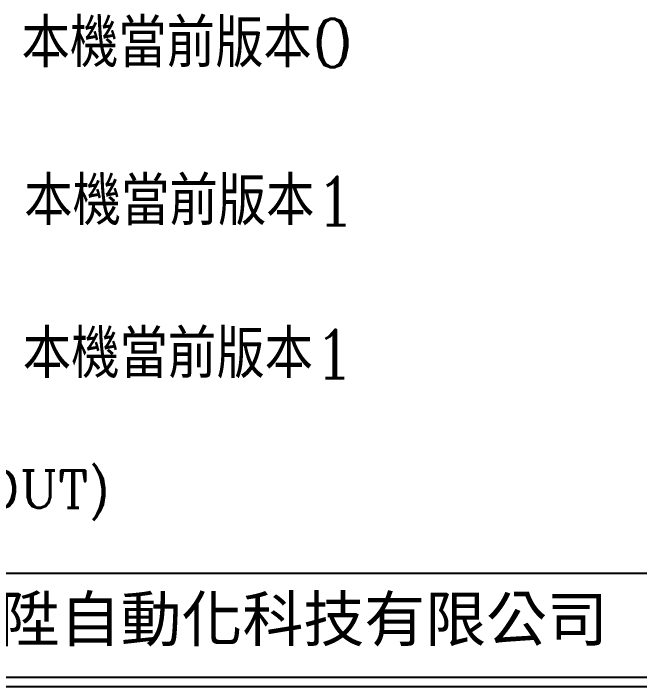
# Model space of a CAD drawing. Extents: x 275 to 562, y 265 to 469.
# Drawn here: x 323.6 to 407.8, y 264.9 to 355.4 of the extents above; entities that cross this region are included whole.
import ezdxf

# ---------------------------------------------------------------- set-up
doc = ezdxf.new("R2010")
doc.units = 0
doc.layers.add('圖框層', color=7, linetype='CONTINUOUS')
doc.layers.add('標尺寸層', color=3, linetype='CONTINUOUS')
doc.styles.add('CNS', font='romanc.shx', dxfattribs={"bigfont": 'chineset.shx'})
doc.styles.add('STSL', font='kaiu.ttf')

msp = doc.modelspace()

# ---------------------------------------------------------------- linework, layer by layer
at = {"layer": '圖框層', "color": 7}
for p, q in [((276.148, 280.195), (560.648, 280.195)), ((276.148, 266.195), (560.648, 266.195)), ((274.898, 264.945), (561.898, 264.945))]:
    msp.add_line(p, q, dxfattribs=at)

# ---------------------------------------------------------------- texts
at = {"layer": '圖框層', "color": 7, "style": 'STSL'}
msp.add_text('泓陞自動化科技有限公司', height=6, dxfattribs=at).set_placement((313.501, 271.022))
at = {"layer": '標尺寸層', "color": 7, "attachment_point": 1, "style": 'CNS'}
for s, width, insert, char_height in [('\\pi4.969;本機當前版本0', 53.79368, (319.766, 354.641), 6.5), ('\\pi5.7428;本機當前版本1', 53.79368, (319.355, 333.422), 6.5), ('\\pi5.7428;本機當前版本1', 53.79368, (319.158, 312.889), 6.5), ('16P金屬接頭(OUT)', 82.37448, (283.496, 293.946), 5)]:
    msp.add_mtext_dynamic_manual_height_columns(s, width=width, gutter_width=32.5, heights=[0], dxfattribs=dict(at, insert=insert, char_height=char_height))

doc.saveas('drawing.dxf')
